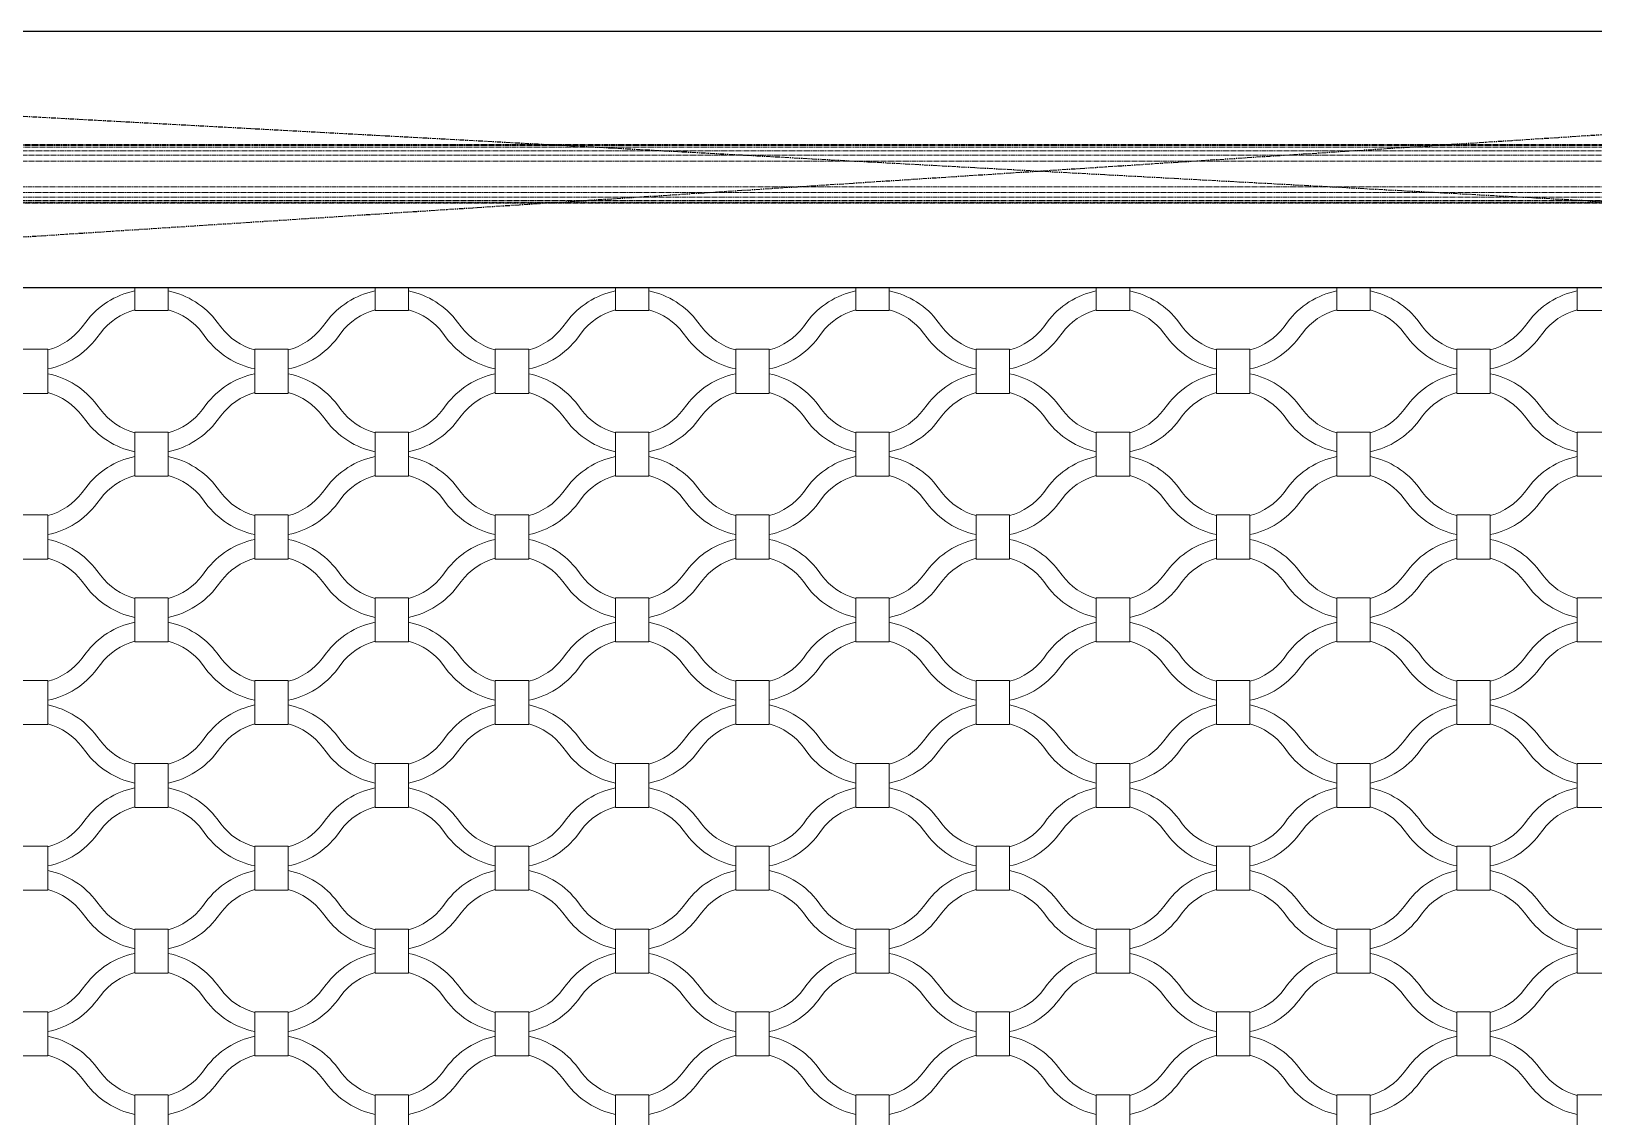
# Model space of a CAD drawing. Header units: millimetres. Extents: x -6941 to 136681, y 2065 to 58366.
# Drawn here: x 120667 to 124029, y 10785 to 13120 of the extents above; entities that cross this region are included whole.
import ezdxf

# ---------------------------------------------------------------- set-up
doc = ezdxf.new("R2010")
doc.units = ezdxf.units.MM
doc.header["$LTSCALE"] = 4
doc.header["$MEASUREMENT"] = 0
doc.linetypes.add('HIDDENX2', pattern=[0.75, 0.5, -0.25])
doc.linetypes.add('PHANTOM', pattern=[2.5, 1.25, -0.25, 0.25, -0.25, 0.25, -0.25])
doc.layers.add('DJ', color=7, linetype='CONTINUOUS', lineweight=5)
doc.layers.add('도면층1', color=4, linetype='CONTINUOUS')

msp = doc.modelspace()

# ---------------------------------------------------------------- linework, layer by layer
at = {"layer": 'DJ', "color": 2, "linetype": 'HIDDENX2'}
for p, q in [((127399.29, 12875.97), (119028.06, 12875.97)), ((127399.29, 12873.76), (119028.06, 12873.76)), ((127399.29, 12870.44), (119028.06, 12870.44)), ((127248.91, 12862.69), (119028.06, 12862.69)), ((127248.91, 12852.88), (119028.06, 12852.88)), ((127248.91, 12840.56), (119028.06, 12840.56)), ((127144.04, 12785.24), (119028.06, 12785.24)), ((127144.04, 12772.92), (119028.06, 12772.92)), ((127144.04, 12763.11), (119028.06, 12763.11)), ((127144.04, 12755.36), (119028.06, 12755.36)), ((127144.04, 12752.04), (119028.06, 12752.04)), ((127399.29, 12749.83), (119028.06, 12749.83))]:
    msp.add_line(p, q, dxfattribs=at)
at = {"layer": 'DJ', "color": 6}
for points in [[(120703.13, 12434.13, 0.167065), (120776.86, 12484.16), (120784.44, 12494.27, -0.1826455), (120889.89, 12561.26, -0.1826455)], [(121148.47, 12434.13, -0.167065), (121074.75, 12484.16), (121067.16, 12494.27, 0.1826455), (120961.72, 12561.26, 0.1826455)], [(121220.3, 12434.13, 0.167065), (121294.03, 12484.16), (121301.61, 12494.27, -0.1826455), (121407.06, 12561.26, -0.1826455)], [(121665.64, 12434.13, -0.167065), (121591.92, 12484.16), (121584.33, 12494.27, 0.1826455), (121478.89, 12561.26, 0.1826455)], [(121737.47, 12434.13, 0.167065), (121811.2, 12484.16), (121818.78, 12494.27, -0.1826455), (121924.23, 12561.26, -0.1826455)], [(122182.81, 12434.13, -0.167065), (122109.08, 12484.16), (122101.5, 12494.27, 0.1826455), (121996.05, 12561.26, 0.1826455)], [(122254.64, 12434.13, 0.167065), (122328.36, 12484.16), (122335.95, 12494.27, -0.1826455), (122441.39, 12561.26, -0.1826455)], [(122699.98, 12434.13, -0.167065), (122626.25, 12484.16), (122618.67, 12494.27, 0.1826455), (122513.22, 12561.26, 0.1826455)], [(122771.81, 12434.13, 0.167065), (122845.53, 12484.16), (122853.12, 12494.27, -0.1826455), (122958.56, 12561.26, -0.1826455)], [(123217.15, 12434.13, -0.167065), (123143.42, 12484.16), (123135.84, 12494.27, 0.1826455), (123030.39, 12561.26, 0.1826455)], [(123288.98, 12434.13, 0.167065), (123362.7, 12484.16), (123370.29, 12494.27, -0.1826455), (123475.73, 12561.26, -0.1826455)], [(123734.31, 12434.13, -0.167065), (123660.59, 12484.16), (123653, 12494.27, 0.1826455), (123547.56, 12561.26, 0.1826455)], [(123806.14, 12434.13, 0.167065), (123879.87, 12484.16), (123887.45, 12494.27, -0.1826455), (123992.9, 12561.26, -0.1826455)], [(120703.13, 12393.38, 0.1826455), (120808.58, 12460.37), (120816.16, 12470.48, -0.167065), (120889.89, 12520.51)], [(121148.47, 12393.38, -0.1826455), (121043.03, 12460.37), (121035.44, 12470.48, 0.167065), (120961.72, 12520.51)], [(121220.3, 12393.38, 0.1826455), (121325.75, 12460.37), (121333.33, 12470.48, -0.167065), (121407.06, 12520.51)], [(121665.64, 12393.38, -0.1826455), (121560.2, 12460.37), (121552.61, 12470.48, 0.167065), (121478.89, 12520.51)], [(121737.47, 12393.38, 0.1826455), (121842.92, 12460.37), (121850.5, 12470.48, -0.167065), (121924.23, 12520.51)], [(122182.81, 12393.38, -0.1826455), (122077.37, 12460.37), (122069.78, 12470.48, 0.167065), (121996.05, 12520.51)], [(122254.64, 12393.38, 0.1826455), (122360.08, 12460.37), (122367.67, 12470.48, -0.167065), (122441.39, 12520.51)], [(122699.98, 12393.38, -0.1826455), (122594.53, 12460.37), (122586.95, 12470.48, 0.167065), (122513.22, 12520.51)], [(122771.81, 12393.38, 0.1826455), (122877.25, 12460.37), (122884.84, 12470.48, -0.167065), (122958.56, 12520.51)], [(123217.15, 12393.38, -0.1826455), (123111.7, 12460.37), (123104.12, 12470.48, 0.167065), (123030.39, 12520.51)], [(123288.98, 12393.38, 0.1826455), (123394.42, 12460.37), (123402.01, 12470.48, -0.167065), (123475.73, 12520.51)], [(123734.31, 12393.38, -0.1826455), (123628.87, 12460.37), (123621.28, 12470.48, 0.167065), (123547.56, 12520.51)], [(123806.14, 12393.38, 0.1826455), (123911.59, 12460.37), (123919.17, 12470.48, -0.167065), (123992.9, 12520.51)], [(120703.13, 12383.13, -0.1826455), (120808.58, 12316.14), (120816.16, 12306.02, 0.167065), (120889.89, 12255.99)], [(121148.47, 12383.13, 0.1826455), (121043.03, 12316.14), (121035.44, 12306.02, -0.167065), (120961.72, 12255.99)], [(121220.3, 12383.13, -0.1826455), (121325.75, 12316.14), (121333.33, 12306.02, 0.167065), (121407.06, 12255.99)], [(121665.64, 12383.13, 0.1826455), (121560.2, 12316.14), (121552.61, 12306.02, -0.167065), (121478.89, 12255.99)], [(121737.47, 12383.13, -0.1826455), (121842.92, 12316.14), (121850.5, 12306.02, 0.167065), (121924.23, 12255.99)], [(122182.81, 12383.13, 0.1826455), (122077.37, 12316.14), (122069.78, 12306.02, -0.167065), (121996.05, 12255.99)], [(122254.64, 12383.13, -0.1826455), (122360.08, 12316.14), (122367.67, 12306.02, 0.167065), (122441.39, 12255.99)], [(122699.98, 12383.13, 0.1826455), (122594.53, 12316.14), (122586.95, 12306.02, -0.167065), (122513.22, 12255.99)], [(122771.81, 12383.13, -0.1826455), (122877.25, 12316.14), (122884.84, 12306.02, 0.167065), (122958.56, 12255.99)], [(123217.15, 12383.13, 0.1826455), (123111.7, 12316.14), (123104.12, 12306.02, -0.167065), (123030.39, 12255.99)], [(123288.98, 12383.13, -0.1826455), (123394.42, 12316.14), (123402.01, 12306.02, 0.167065), (123475.73, 12255.99)], [(123734.31, 12383.13, 0.1826455), (123628.87, 12316.14), (123621.28, 12306.02, -0.167065), (123547.56, 12255.99)], [(123806.14, 12383.13, -0.1826455), (123911.59, 12316.14), (123919.17, 12306.02, 0.167065), (123992.9, 12255.99)], [(120703.13, 12342.38, -0.167065), (120776.86, 12292.35), (120784.44, 12282.23, 0.1826455), (120889.89, 12215.24, 0.1826455)], [(121148.47, 12342.38, 0.167065), (121074.75, 12292.35), (121067.16, 12282.23, -0.1826455), (120961.72, 12215.24, -0.1826455)], [(121220.3, 12342.38, -0.167065), (121294.03, 12292.35), (121301.61, 12282.23, 0.1826455), (121407.06, 12215.24, 0.1826455)], [(121665.64, 12342.38, 0.167065), (121591.92, 12292.35), (121584.33, 12282.23, -0.1826455), (121478.89, 12215.24, -0.1826455)], [(121737.47, 12342.38, -0.167065), (121811.2, 12292.35), (121818.78, 12282.23, 0.1826455), (121924.23, 12215.24, 0.1826455)], [(122182.81, 12342.38, 0.167065), (122109.08, 12292.35), (122101.5, 12282.23, -0.1826455), (121996.05, 12215.24, -0.1826455)], [(122254.64, 12342.38, -0.167065), (122328.36, 12292.35), (122335.95, 12282.23, 0.1826455), (122441.39, 12215.24, 0.1826455)], [(122699.98, 12342.38, 0.167065), (122626.25, 12292.35), (122618.67, 12282.23, -0.1826455), (122513.22, 12215.24, -0.1826455)], [(122771.81, 12342.38, -0.167065), (122845.53, 12292.35), (122853.12, 12282.23, 0.1826455), (122958.56, 12215.24, 0.1826455)], [(123217.15, 12342.38, 0.167065), (123143.42, 12292.35), (123135.84, 12282.23, -0.1826455), (123030.39, 12215.24, -0.1826455)], [(123288.98, 12342.38, -0.167065), (123362.7, 12292.35), (123370.29, 12282.23, 0.1826455), (123475.73, 12215.24, 0.1826455)], [(123734.31, 12342.38, 0.167065), (123660.59, 12292.35), (123653, 12282.23, -0.1826455), (123547.56, 12215.24, -0.1826455)], [(123806.14, 12342.38, -0.167065), (123879.87, 12292.35), (123887.45, 12282.23, 0.1826455), (123992.9, 12215.24, 0.1826455)], [(120703.13, 12077.86, 0.167065), (120776.86, 12127.89), (120784.44, 12138, -0.1826455), (120889.89, 12204.99, -0.1826455)], [(121148.47, 12077.86, -0.167065), (121074.75, 12127.89), (121067.16, 12138, 0.1826455), (120961.72, 12204.99, 0.1826455)], [(121220.3, 12077.86, 0.167065), (121294.03, 12127.89), (121301.61, 12138, -0.1826455), (121407.06, 12204.99, -0.1826455)], [(121665.64, 12077.86, -0.167065), (121591.92, 12127.89), (121584.33, 12138, 0.1826455), (121478.89, 12204.99, 0.1826455)], [(121737.47, 12077.86, 0.167065), (121811.2, 12127.89), (121818.78, 12138, -0.1826455), (121924.23, 12204.99, -0.1826455)], [(122182.81, 12077.86, -0.167065), (122109.08, 12127.89), (122101.5, 12138, 0.1826455), (121996.05, 12204.99, 0.1826455)], [(122254.64, 12077.86, 0.167065), (122328.36, 12127.89), (122335.95, 12138, -0.1826455), (122441.39, 12204.99, -0.1826455)], [(122699.98, 12077.86, -0.167065), (122626.25, 12127.89), (122618.67, 12138, 0.1826455), (122513.22, 12204.99, 0.1826455)], [(122771.81, 12077.86, 0.167065), (122845.53, 12127.89), (122853.12, 12138, -0.1826455), (122958.56, 12204.99, -0.1826455)], [(123217.15, 12077.86, -0.167065), (123143.42, 12127.89), (123135.84, 12138, 0.1826455), (123030.39, 12204.99, 0.1826455)], [(123288.98, 12077.86, 0.167065), (123362.7, 12127.89), (123370.29, 12138, -0.1826455), (123475.73, 12204.99, -0.1826455)], [(123734.31, 12077.86, -0.167065), (123660.59, 12127.89), (123653, 12138, 0.1826455), (123547.56, 12204.99, 0.1826455)], [(123806.14, 12077.86, 0.167065), (123879.87, 12127.89), (123887.45, 12138, -0.1826455), (123992.9, 12204.99, -0.1826455)], [(120703.13, 12037.11, 0.1826455), (120808.58, 12104.1), (120816.16, 12114.21, -0.167065), (120889.89, 12164.24)], [(121148.47, 12037.11, -0.1826455), (121043.03, 12104.1), (121035.44, 12114.21, 0.167065), (120961.72, 12164.24)], [(121220.3, 12037.11, 0.1826455), (121325.75, 12104.1), (121333.33, 12114.21, -0.167065), (121407.06, 12164.24)], [(121665.64, 12037.11, -0.1826455), (121560.2, 12104.1), (121552.61, 12114.21, 0.167065), (121478.89, 12164.24)], [(121737.47, 12037.11, 0.1826455), (121842.92, 12104.1), (121850.5, 12114.21, -0.167065), (121924.23, 12164.24)], [(122182.81, 12037.11, -0.1826455), (122077.37, 12104.1), (122069.78, 12114.21, 0.167065), (121996.05, 12164.24)], [(122254.64, 12037.11, 0.1826455), (122360.08, 12104.1), (122367.67, 12114.21, -0.167065), (122441.39, 12164.24)], [(122699.98, 12037.11, -0.1826455), (122594.53, 12104.1), (122586.95, 12114.21, 0.167065), (122513.22, 12164.24)], [(122771.81, 12037.11, 0.1826455), (122877.25, 12104.1), (122884.84, 12114.21, -0.167065), (122958.56, 12164.24)], [(123217.15, 12037.11, -0.1826455), (123111.7, 12104.1), (123104.12, 12114.21, 0.167065), (123030.39, 12164.24)], [(123288.98, 12037.11, 0.1826455), (123394.42, 12104.1), (123402.01, 12114.21, -0.167065), (123475.73, 12164.24)], [(123734.31, 12037.11, -0.1826455), (123628.87, 12104.1), (123621.28, 12114.21, 0.167065), (123547.56, 12164.24)], [(123806.14, 12037.11, 0.1826455), (123911.59, 12104.1), (123919.17, 12114.21, -0.167065), (123992.9, 12164.24)], [(120703.13, 12026.86, -0.1826455), (120808.58, 11959.87), (120816.16, 11949.75, 0.167065), (120889.89, 11899.72)], [(121148.47, 12026.86, 0.1826455), (121043.03, 11959.87), (121035.44, 11949.75, -0.167065), (120961.72, 11899.72)], [(121220.3, 12026.86, -0.1826455), (121325.75, 11959.87), (121333.33, 11949.75, 0.167065), (121407.06, 11899.72)], [(121665.64, 12026.86, 0.1826455), (121560.2, 11959.87), (121552.61, 11949.75, -0.167065), (121478.89, 11899.72)], [(121737.47, 12026.86, -0.1826455), (121842.92, 11959.87), (121850.5, 11949.75, 0.167065), (121924.23, 11899.72)], [(122182.81, 12026.86, 0.1826455), (122077.37, 11959.87), (122069.78, 11949.75, -0.167065), (121996.05, 11899.72)], [(122254.64, 12026.86, -0.1826455), (122360.08, 11959.87), (122367.67, 11949.75, 0.167065), (122441.39, 11899.72)], [(122699.98, 12026.86, 0.1826455), (122594.53, 11959.87), (122586.95, 11949.75, -0.167065), (122513.22, 11899.72)], [(122771.81, 12026.86, -0.1826455), (122877.25, 11959.87), (122884.84, 11949.75, 0.167065), (122958.56, 11899.72)], [(123217.15, 12026.86, 0.1826455), (123111.7, 11959.87), (123104.12, 11949.75, -0.167065), (123030.39, 11899.72)], [(123288.98, 12026.86, -0.1826455), (123394.42, 11959.87), (123402.01, 11949.75, 0.167065), (123475.73, 11899.72)], [(123734.31, 12026.86, 0.1826455), (123628.87, 11959.87), (123621.28, 11949.75, -0.167065), (123547.56, 11899.72)], [(123806.14, 12026.86, -0.1826455), (123911.59, 11959.87), (123919.17, 11949.75, 0.167065), (123992.9, 11899.72)], [(120703.13, 11986.11, -0.167065), (120776.86, 11936.08), (120784.44, 11925.96, 0.1826455), (120889.89, 11858.97, 0.1826455)], [(121148.47, 11986.11, 0.167065), (121074.75, 11936.08), (121067.16, 11925.96, -0.1826455), (120961.72, 11858.97, -0.1826455)], [(121220.3, 11986.11, -0.167065), (121294.03, 11936.08), (121301.61, 11925.96, 0.1826455), (121407.06, 11858.97, 0.1826455)], [(121665.64, 11986.11, 0.167065), (121591.92, 11936.08), (121584.33, 11925.96, -0.1826455), (121478.89, 11858.97, -0.1826455)], [(121737.47, 11986.11, -0.167065), (121811.2, 11936.08), (121818.78, 11925.96, 0.1826455), (121924.23, 11858.97, 0.1826455)], [(122182.81, 11986.11, 0.167065), (122109.08, 11936.08), (122101.5, 11925.96, -0.1826455), (121996.05, 11858.97, -0.1826455)], [(122254.64, 11986.11, -0.167065), (122328.36, 11936.08), (122335.95, 11925.96, 0.1826455), (122441.39, 11858.97, 0.1826455)], [(122699.98, 11986.11, 0.167065), (122626.25, 11936.08), (122618.67, 11925.96, -0.1826455), (122513.22, 11858.97, -0.1826455)], [(122771.81, 11986.11, -0.167065), (122845.53, 11936.08), (122853.12, 11925.96, 0.1826455), (122958.56, 11858.97, 0.1826455)], [(123217.15, 11986.11, 0.167065), (123143.42, 11936.08), (123135.84, 11925.96, -0.1826455), (123030.39, 11858.97, -0.1826455)], [(123288.98, 11986.11, -0.167065), (123362.7, 11936.08), (123370.29, 11925.96, 0.1826455), (123475.73, 11858.97, 0.1826455)], [(123734.31, 11986.11, 0.167065), (123660.59, 11936.08), (123653, 11925.96, -0.1826455), (123547.56, 11858.97, -0.1826455)], [(123806.14, 11986.11, -0.167065), (123879.87, 11936.08), (123887.45, 11925.96, 0.1826455), (123992.9, 11858.97, 0.1826455)], [(120703.13, 11721.59, 0.167065), (120776.86, 11771.62), (120784.44, 11781.73, -0.1826455), (120889.89, 11848.72, -0.1826455)], [(121148.47, 11721.59, -0.167065), (121074.75, 11771.62), (121067.16, 11781.73, 0.1826455), (120961.72, 11848.72, 0.1826455)], [(121220.3, 11721.59, 0.167065), (121294.03, 11771.62), (121301.61, 11781.73, -0.1826455), (121407.06, 11848.72, -0.1826455)], [(121665.64, 11721.59, -0.167065), (121591.92, 11771.62), (121584.33, 11781.73, 0.1826455), (121478.89, 11848.72, 0.1826455)], [(121737.47, 11721.59, 0.167065), (121811.2, 11771.62), (121818.78, 11781.73, -0.1826455), (121924.23, 11848.72, -0.1826455)], [(122182.81, 11721.59, -0.167065), (122109.08, 11771.62), (122101.5, 11781.73, 0.1826455), (121996.05, 11848.72, 0.1826455)], [(122254.64, 11721.59, 0.167065), (122328.36, 11771.62), (122335.95, 11781.73, -0.1826455), (122441.39, 11848.72, -0.1826455)], [(122699.98, 11721.59, -0.167065), (122626.25, 11771.62), (122618.67, 11781.73, 0.1826455), (122513.22, 11848.72, 0.1826455)], [(122771.81, 11721.59, 0.167065), (122845.53, 11771.62), (122853.12, 11781.73, -0.1826455), (122958.56, 11848.72, -0.1826455)], [(123217.15, 11721.59, -0.167065), (123143.42, 11771.62), (123135.84, 11781.73, 0.1826455), (123030.39, 11848.72, 0.1826455)], [(123288.98, 11721.59, 0.167065), (123362.7, 11771.62), (123370.29, 11781.73, -0.1826455), (123475.73, 11848.72, -0.1826455)], [(123734.31, 11721.59, -0.167065), (123660.59, 11771.62), (123653, 11781.73, 0.1826455), (123547.56, 11848.72, 0.1826455)], [(123806.14, 11721.59, 0.167065), (123879.87, 11771.62), (123887.45, 11781.73, -0.1826455), (123992.9, 11848.72, -0.1826455)], [(120703.13, 11680.84, 0.1826455), (120808.58, 11747.83), (120816.16, 11757.94, -0.167065), (120889.89, 11807.97)], [(121148.47, 11680.84, -0.1826455), (121043.03, 11747.83), (121035.44, 11757.94, 0.167065), (120961.72, 11807.97)], [(121220.3, 11680.84, 0.1826455), (121325.75, 11747.83), (121333.33, 11757.94, -0.167065), (121407.06, 11807.97)], [(121665.64, 11680.84, -0.1826455), (121560.2, 11747.83), (121552.61, 11757.94, 0.167065), (121478.89, 11807.97)], [(121737.47, 11680.84, 0.1826455), (121842.92, 11747.83), (121850.5, 11757.94, -0.167065), (121924.23, 11807.97)], [(122182.81, 11680.84, -0.1826455), (122077.37, 11747.83), (122069.78, 11757.94, 0.167065), (121996.05, 11807.97)], [(122254.64, 11680.84, 0.1826455), (122360.08, 11747.83), (122367.67, 11757.94, -0.167065), (122441.39, 11807.97)], [(122699.98, 11680.84, -0.1826455), (122594.53, 11747.83), (122586.95, 11757.94, 0.167065), (122513.22, 11807.97)], [(122771.81, 11680.84, 0.1826455), (122877.25, 11747.83), (122884.84, 11757.94, -0.167065), (122958.56, 11807.97)], [(123217.15, 11680.84, -0.1826455), (123111.7, 11747.83), (123104.12, 11757.94, 0.167065), (123030.39, 11807.97)], [(123288.98, 11680.84, 0.1826455), (123394.42, 11747.83), (123402.01, 11757.94, -0.167065), (123475.73, 11807.97)], [(123734.31, 11680.84, -0.1826455), (123628.87, 11747.83), (123621.28, 11757.94, 0.167065), (123547.56, 11807.97)], [(123806.14, 11680.84, 0.1826455), (123911.59, 11747.83), (123919.17, 11757.94, -0.167065), (123992.9, 11807.97)], [(120703.13, 11670.59, -0.1826455), (120808.58, 11603.59), (120816.16, 11593.48, 0.167065), (120889.89, 11543.45)], [(121148.47, 11670.59, 0.1826455), (121043.03, 11603.59), (121035.44, 11593.48, -0.167065), (120961.72, 11543.45)], [(121220.3, 11670.59, -0.1826455), (121325.75, 11603.59), (121333.33, 11593.48, 0.167065), (121407.06, 11543.45)], [(121665.64, 11670.59, 0.1826455), (121560.2, 11603.59), (121552.61, 11593.48, -0.167065), (121478.89, 11543.45)], [(121737.47, 11670.59, -0.1826455), (121842.92, 11603.59), (121850.5, 11593.48, 0.167065), (121924.23, 11543.45)], [(122182.81, 11670.59, 0.1826455), (122077.37, 11603.59), (122069.78, 11593.48, -0.167065), (121996.05, 11543.45)], [(122254.64, 11670.59, -0.1826455), (122360.08, 11603.59), (122367.67, 11593.48, 0.167065), (122441.39, 11543.45)], [(122699.98, 11670.59, 0.1826455), (122594.53, 11603.59), (122586.95, 11593.48, -0.167065), (122513.22, 11543.45)], [(122771.81, 11670.59, -0.1826455), (122877.25, 11603.59), (122884.84, 11593.48, 0.167065), (122958.56, 11543.45)], [(123217.15, 11670.59, 0.1826455), (123111.7, 11603.59), (123104.12, 11593.48, -0.167065), (123030.39, 11543.45)], [(123288.98, 11670.59, -0.1826455), (123394.42, 11603.59), (123402.01, 11593.48, 0.167065), (123475.73, 11543.45)], [(123734.31, 11670.59, 0.1826455), (123628.87, 11603.59), (123621.28, 11593.48, -0.167065), (123547.56, 11543.45)], [(123806.14, 11670.59, -0.1826455), (123911.59, 11603.59), (123919.17, 11593.48, 0.167065), (123992.9, 11543.45)], [(120703.13, 11629.84, -0.167065), (120776.86, 11579.81), (120784.44, 11569.69, 0.1826455), (120889.89, 11502.7, 0.1826455)], [(121148.47, 11629.84, 0.167065), (121074.75, 11579.81), (121067.16, 11569.69, -0.1826455), (120961.72, 11502.7, -0.1826455)], [(121220.3, 11629.84, -0.167065), (121294.03, 11579.81), (121301.61, 11569.69, 0.1826455), (121407.06, 11502.7, 0.1826455)], [(121665.64, 11629.84, 0.167065), (121591.92, 11579.81), (121584.33, 11569.69, -0.1826455), (121478.89, 11502.7, -0.1826455)], [(121737.47, 11629.84, -0.167065), (121811.2, 11579.81), (121818.78, 11569.69, 0.1826455), (121924.23, 11502.7, 0.1826455)], [(122182.81, 11629.84, 0.167065), (122109.08, 11579.81), (122101.5, 11569.69, -0.1826455), (121996.05, 11502.7, -0.1826455)], [(122254.64, 11629.84, -0.167065), (122328.36, 11579.81), (122335.95, 11569.69, 0.1826455), (122441.39, 11502.7, 0.1826455)], [(122699.98, 11629.84, 0.167065), (122626.25, 11579.81), (122618.67, 11569.69, -0.1826455), (122513.22, 11502.7, -0.1826455)], [(122771.81, 11629.84, -0.167065), (122845.53, 11579.81), (122853.12, 11569.69, 0.1826455), (122958.56, 11502.7, 0.1826455)], [(123217.15, 11629.84, 0.167065), (123143.42, 11579.81), (123135.84, 11569.69, -0.1826455), (123030.39, 11502.7, -0.1826455)], [(123288.98, 11629.84, -0.167065), (123362.7, 11579.81), (123370.29, 11569.69, 0.1826455), (123475.73, 11502.7, 0.1826455)], [(123734.31, 11629.84, 0.167065), (123660.59, 11579.81), (123653, 11569.69, -0.1826455), (123547.56, 11502.7, -0.1826455)], [(123806.14, 11629.84, -0.167065), (123879.87, 11579.81), (123887.45, 11569.69, 0.1826455), (123992.9, 11502.7, 0.1826455)], [(120703.13, 11365.32, 0.167065), (120776.86, 11415.35), (120784.44, 11425.46, -0.1826455), (120889.89, 11492.45, -0.1826455)], [(121148.47, 11365.32, -0.167065), (121074.75, 11415.35), (121067.16, 11425.46, 0.1826455), (120961.72, 11492.45, 0.1826455)], [(121220.3, 11365.32, 0.167065), (121294.03, 11415.35), (121301.61, 11425.46, -0.1826455), (121407.06, 11492.45, -0.1826455)], [(121665.64, 11365.32, -0.167065), (121591.92, 11415.35), (121584.33, 11425.46, 0.1826455), (121478.89, 11492.45, 0.1826455)], [(121737.47, 11365.32, 0.167065), (121811.2, 11415.35), (121818.78, 11425.46, -0.1826455), (121924.23, 11492.45, -0.1826455)], [(122182.81, 11365.32, -0.167065), (122109.08, 11415.35), (122101.5, 11425.46, 0.1826455), (121996.05, 11492.45, 0.1826455)], [(122254.64, 11365.32, 0.167065), (122328.36, 11415.35), (122335.95, 11425.46, -0.1826455), (122441.39, 11492.45, -0.1826455)], [(122699.98, 11365.32, -0.167065), (122626.25, 11415.35), (122618.67, 11425.46, 0.1826455), (122513.22, 11492.45, 0.1826455)], [(122771.81, 11365.32, 0.167065), (122845.53, 11415.35), (122853.12, 11425.46, -0.1826455), (122958.56, 11492.45, -0.1826455)], [(123217.15, 11365.32, -0.167065), (123143.42, 11415.35), (123135.84, 11425.46, 0.1826455), (123030.39, 11492.45, 0.1826455)], [(123288.98, 11365.32, 0.167065), (123362.7, 11415.35), (123370.29, 11425.46, -0.1826455), (123475.73, 11492.45, -0.1826455)], [(123734.31, 11365.32, -0.167065), (123660.59, 11415.35), (123653, 11425.46, 0.1826455), (123547.56, 11492.45, 0.1826455)], [(123806.14, 11365.32, 0.167065), (123879.87, 11415.35), (123887.45, 11425.46, -0.1826455), (123992.9, 11492.45, -0.1826455)], [(120703.13, 11324.56, 0.1826455), (120808.58, 11391.56), (120816.16, 11401.67, -0.167065), (120889.89, 11451.7)], [(121148.47, 11324.56, -0.1826455), (121043.03, 11391.56), (121035.44, 11401.67, 0.167065), (120961.72, 11451.7)], [(121220.3, 11324.56, 0.1826455), (121325.75, 11391.56), (121333.33, 11401.67, -0.167065), (121407.06, 11451.7)], [(121665.64, 11324.56, -0.1826455), (121560.2, 11391.56), (121552.61, 11401.67, 0.167065), (121478.89, 11451.7)], [(121737.47, 11324.56, 0.1826455), (121842.92, 11391.56), (121850.5, 11401.67, -0.167065), (121924.23, 11451.7)], [(122182.81, 11324.56, -0.1826455), (122077.37, 11391.56), (122069.78, 11401.67, 0.167065), (121996.05, 11451.7)], [(122254.64, 11324.56, 0.1826455), (122360.08, 11391.56), (122367.67, 11401.67, -0.167065), (122441.39, 11451.7)], [(122699.98, 11324.56, -0.1826455), (122594.53, 11391.56), (122586.95, 11401.67, 0.167065), (122513.22, 11451.7)], [(122771.81, 11324.56, 0.1826455), (122877.25, 11391.56), (122884.84, 11401.67, -0.167065), (122958.56, 11451.7)], [(123217.15, 11324.56, -0.1826455), (123111.7, 11391.56), (123104.12, 11401.67, 0.167065), (123030.39, 11451.7)], [(123288.98, 11324.56, 0.1826455), (123394.42, 11391.56), (123402.01, 11401.67, -0.167065), (123475.73, 11451.7)], [(123734.31, 11324.56, -0.1826455), (123628.87, 11391.56), (123621.28, 11401.67, 0.167065), (123547.56, 11451.7)], [(123806.14, 11324.56, 0.1826455), (123911.59, 11391.56), (123919.17, 11401.67, -0.167065), (123992.9, 11451.7)], [(120703.13, 11314.31, -0.1826455), (120808.58, 11247.32), (120816.16, 11237.21, 0.167065), (120889.89, 11187.18)], [(121148.47, 11314.31, 0.1826455), (121043.03, 11247.32), (121035.44, 11237.21, -0.167065), (120961.72, 11187.18)], [(121220.3, 11314.31, -0.1826455), (121325.75, 11247.32), (121333.33, 11237.21, 0.167065), (121407.06, 11187.18)], [(121665.64, 11314.31, 0.1826455), (121560.2, 11247.32), (121552.61, 11237.21, -0.167065), (121478.89, 11187.18)], [(121737.47, 11314.31, -0.1826455), (121842.92, 11247.32), (121850.5, 11237.21, 0.167065), (121924.23, 11187.18)], [(122182.81, 11314.31, 0.1826455), (122077.37, 11247.32), (122069.78, 11237.21, -0.167065), (121996.05, 11187.18)], [(122254.64, 11314.31, -0.1826455), (122360.08, 11247.32), (122367.67, 11237.21, 0.167065), (122441.39, 11187.18)], [(122699.98, 11314.31, 0.1826455), (122594.53, 11247.32), (122586.95, 11237.21, -0.167065), (122513.22, 11187.18)], [(122771.81, 11314.31, -0.1826455), (122877.25, 11247.32), (122884.84, 11237.21, 0.167065), (122958.56, 11187.18)], [(123217.15, 11314.31, 0.1826455), (123111.7, 11247.32), (123104.12, 11237.21, -0.167065), (123030.39, 11187.18)], [(123288.98, 11314.31, -0.1826455), (123394.42, 11247.32), (123402.01, 11237.21, 0.167065), (123475.73, 11187.18)], [(123734.31, 11314.31, 0.1826455), (123628.87, 11247.32), (123621.28, 11237.21, -0.167065), (123547.56, 11187.18)], [(123806.14, 11314.31, -0.1826455), (123911.59, 11247.32), (123919.17, 11237.21, 0.167065), (123992.9, 11187.18)], [(120703.13, 11273.56, -0.167065), (120776.86, 11223.53), (120784.44, 11213.42, 0.1826455), (120889.89, 11146.43, 0.1826455)], [(121148.47, 11273.56, 0.167065), (121074.75, 11223.53), (121067.16, 11213.42, -0.1826455), (120961.72, 11146.43, -0.1826455)], [(121220.3, 11273.56, -0.167065), (121294.03, 11223.53), (121301.61, 11213.42, 0.1826455), (121407.06, 11146.43, 0.1826455)], [(121665.64, 11273.56, 0.167065), (121591.92, 11223.53), (121584.33, 11213.42, -0.1826455), (121478.89, 11146.43, -0.1826455)], [(121737.47, 11273.56, -0.167065), (121811.2, 11223.53), (121818.78, 11213.42, 0.1826455), (121924.23, 11146.43, 0.1826455)], [(122182.81, 11273.56, 0.167065), (122109.08, 11223.53), (122101.5, 11213.42, -0.1826455), (121996.05, 11146.43, -0.1826455)], [(122254.64, 11273.56, -0.167065), (122328.36, 11223.53), (122335.95, 11213.42, 0.1826455), (122441.39, 11146.43, 0.1826455)], [(122699.98, 11273.56, 0.167065), (122626.25, 11223.53), (122618.67, 11213.42, -0.1826455), (122513.22, 11146.43, -0.1826455)], [(122771.81, 11273.56, -0.167065), (122845.53, 11223.53), (122853.12, 11213.42, 0.1826455), (122958.56, 11146.43, 0.1826455)], [(123217.15, 11273.56, 0.167065), (123143.42, 11223.53), (123135.84, 11213.42, -0.1826455), (123030.39, 11146.43, -0.1826455)], [(123288.98, 11273.56, -0.167065), (123362.7, 11223.53), (123370.29, 11213.42, 0.1826455), (123475.73, 11146.43, 0.1826455)], [(123734.31, 11273.56, 0.167065), (123660.59, 11223.53), (123653, 11213.42, -0.1826455), (123547.56, 11146.43, -0.1826455)], [(123806.14, 11273.56, -0.167065), (123879.87, 11223.53), (123887.45, 11213.42, 0.1826455), (123992.9, 11146.43, 0.1826455)], [(120703.13, 11009.04, 0.167065), (120776.86, 11059.07), (120784.44, 11069.19, -0.1826455), (120889.89, 11136.18, -0.1826455)], [(121148.47, 11009.04, -0.167065), (121074.75, 11059.07), (121067.16, 11069.19, 0.1826455), (120961.72, 11136.18, 0.1826455)], [(121220.3, 11009.04, 0.167065), (121294.03, 11059.07), (121301.61, 11069.19, -0.1826455), (121407.06, 11136.18, -0.1826455)], [(121665.64, 11009.04, -0.167065), (121591.92, 11059.07), (121584.33, 11069.19, 0.1826455), (121478.89, 11136.18, 0.1826455)], [(121737.47, 11009.04, 0.167065), (121811.2, 11059.07), (121818.78, 11069.19, -0.1826455), (121924.23, 11136.18, -0.1826455)], [(122182.81, 11009.04, -0.167065), (122109.08, 11059.07), (122101.5, 11069.19, 0.1826455), (121996.05, 11136.18, 0.1826455)], [(122254.64, 11009.04, 0.167065), (122328.36, 11059.07), (122335.95, 11069.19, -0.1826455), (122441.39, 11136.18, -0.1826455)], [(122699.98, 11009.04, -0.167065), (122626.25, 11059.07), (122618.67, 11069.19, 0.1826455), (122513.22, 11136.18, 0.1826455)], [(122771.81, 11009.04, 0.167065), (122845.53, 11059.07), (122853.12, 11069.19, -0.1826455), (122958.56, 11136.18, -0.1826455)], [(123217.15, 11009.04, -0.167065), (123143.42, 11059.07), (123135.84, 11069.19, 0.1826455), (123030.39, 11136.18, 0.1826455)], [(123288.98, 11009.04, 0.167065), (123362.7, 11059.07), (123370.29, 11069.19, -0.1826455), (123475.73, 11136.18, -0.1826455)], [(123734.31, 11009.04, -0.167065), (123660.59, 11059.07), (123653, 11069.19, 0.1826455), (123547.56, 11136.18, 0.1826455)], [(123806.14, 11009.04, 0.167065), (123879.87, 11059.07), (123887.45, 11069.19, -0.1826455), (123992.9, 11136.18, -0.1826455)], [(120703.13, 10968.29, 0.1826455), (120808.58, 11035.28), (120816.16, 11045.4, -0.167065), (120889.89, 11095.43)], [(121148.47, 10968.29, -0.1826455), (121043.03, 11035.28), (121035.44, 11045.4, 0.167065), (120961.72, 11095.43)], [(121220.3, 10968.29, 0.1826455), (121325.75, 11035.28), (121333.33, 11045.4, -0.167065), (121407.06, 11095.43)], [(121665.64, 10968.29, -0.1826455), (121560.2, 11035.28), (121552.61, 11045.4, 0.167065), (121478.89, 11095.43)], [(121737.47, 10968.29, 0.1826455), (121842.92, 11035.28), (121850.5, 11045.4, -0.167065), (121924.23, 11095.43)], [(122182.81, 10968.29, -0.1826455), (122077.37, 11035.28), (122069.78, 11045.4, 0.167065), (121996.05, 11095.43)], [(122254.64, 10968.29, 0.1826455), (122360.08, 11035.28), (122367.67, 11045.4, -0.167065), (122441.39, 11095.43)], [(122699.98, 10968.29, -0.1826455), (122594.53, 11035.28), (122586.95, 11045.4, 0.167065), (122513.22, 11095.43)], [(122771.81, 10968.29, 0.1826455), (122877.25, 11035.28), (122884.84, 11045.4, -0.167065), (122958.56, 11095.43)], [(123217.15, 10968.29, -0.1826455), (123111.7, 11035.28), (123104.12, 11045.4, 0.167065), (123030.39, 11095.43)], [(123288.98, 10968.29, 0.1826455), (123394.42, 11035.28), (123402.01, 11045.4, -0.167065), (123475.73, 11095.43)], [(123734.31, 10968.29, -0.1826455), (123628.87, 11035.28), (123621.28, 11045.4, 0.167065), (123547.56, 11095.43)], [(123806.14, 10968.29, 0.1826455), (123911.59, 11035.28), (123919.17, 11045.4, -0.167065), (123992.9, 11095.43)], [(120703.13, 10958.04, -0.1826455), (120808.58, 10891.05), (120816.16, 10880.94, 0.167065), (120889.89, 10830.91)], [(121148.47, 10958.04, 0.1826455), (121043.03, 10891.05), (121035.44, 10880.94, -0.167065), (120961.72, 10830.91)], [(121220.3, 10958.04, -0.1826455), (121325.75, 10891.05), (121333.33, 10880.94, 0.167065), (121407.06, 10830.91)], [(121665.64, 10958.04, 0.1826455), (121560.2, 10891.05), (121552.61, 10880.94, -0.167065), (121478.89, 10830.91)], [(121737.47, 10958.04, -0.1826455), (121842.92, 10891.05), (121850.5, 10880.94, 0.167065), (121924.23, 10830.91)], [(122182.81, 10958.04, 0.1826455), (122077.37, 10891.05), (122069.78, 10880.94, -0.167065), (121996.05, 10830.91)], [(122254.64, 10958.04, -0.1826455), (122360.08, 10891.05), (122367.67, 10880.94, 0.167065), (122441.39, 10830.91)], [(122699.98, 10958.04, 0.1826455), (122594.53, 10891.05), (122586.95, 10880.94, -0.167065), (122513.22, 10830.91)], [(122771.81, 10958.04, -0.1826455), (122877.25, 10891.05), (122884.84, 10880.94, 0.167065), (122958.56, 10830.91)], [(123217.15, 10958.04, 0.1826455), (123111.7, 10891.05), (123104.12, 10880.94, -0.167065), (123030.39, 10830.91)], [(123288.98, 10958.04, -0.1826455), (123394.42, 10891.05), (123402.01, 10880.94, 0.167065), (123475.73, 10830.91)], [(123734.31, 10958.04, 0.1826455), (123628.87, 10891.05), (123621.28, 10880.94, -0.167065), (123547.56, 10830.91)], [(123806.14, 10958.04, -0.1826455), (123911.59, 10891.05), (123919.17, 10880.94, 0.167065), (123992.9, 10830.91)], [(120703.13, 10917.29, -0.167065), (120776.86, 10867.26), (120784.44, 10857.15, 0.1826455), (120889.89, 10790.16, 0.1826455)], [(121148.47, 10917.29, 0.167065), (121074.75, 10867.26), (121067.16, 10857.15, -0.1826455), (120961.72, 10790.16, -0.1826455)], [(121220.3, 10917.29, -0.167065), (121294.03, 10867.26), (121301.61, 10857.15, 0.1826455), (121407.06, 10790.16, 0.1826455)], [(121665.64, 10917.29, 0.167065), (121591.92, 10867.26), (121584.33, 10857.15, -0.1826455), (121478.89, 10790.16, -0.1826455)], [(121737.47, 10917.29, -0.167065), (121811.2, 10867.26), (121818.78, 10857.15, 0.1826455), (121924.23, 10790.16, 0.1826455)], [(122182.81, 10917.29, 0.167065), (122109.08, 10867.26), (122101.5, 10857.15, -0.1826455), (121996.05, 10790.16, -0.1826455)], [(122254.64, 10917.29, -0.167065), (122328.36, 10867.26), (122335.95, 10857.15, 0.1826455), (122441.39, 10790.16, 0.1826455)], [(122699.98, 10917.29, 0.167065), (122626.25, 10867.26), (122618.67, 10857.15, -0.1826455), (122513.22, 10790.16, -0.1826455)], [(122771.81, 10917.29, -0.167065), (122845.53, 10867.26), (122853.12, 10857.15, 0.1826455), (122958.56, 10790.16, 0.1826455)], [(123217.15, 10917.29, 0.167065), (123143.42, 10867.26), (123135.84, 10857.15, -0.1826455), (123030.39, 10790.16, -0.1826455)], [(123288.98, 10917.29, -0.167065), (123362.7, 10867.26), (123370.29, 10857.15, 0.1826455), (123475.73, 10790.16, 0.1826455)], [(123734.31, 10917.29, 0.167065), (123660.59, 10867.26), (123653, 10857.15, -0.1826455), (123547.56, 10790.16, -0.1826455)], [(123806.14, 10917.29, -0.167065), (123879.87, 10867.26), (123887.45, 10857.15, 0.1826455), (123992.9, 10790.16, 0.1826455)]]:
    msp.add_lwpolyline(points, format="xyb", dxfattribs=at)
for points in [[(120961.72, 12568.73), (120961.72, 12566.39), (120961.72, 12518.98), (120889.89, 12518.98), (120889.89, 12566.39), (120889.89, 12568.73)], [(121478.89, 12568.73), (121478.89, 12566.39), (121478.89, 12518.98), (121407.06, 12518.98), (121407.06, 12566.39), (121407.06, 12568.73)], [(121996.05, 12568.73), (121996.05, 12566.39), (121996.05, 12518.98), (121924.23, 12518.98), (121924.23, 12566.39), (121924.23, 12568.73)], [(122513.22, 12568.73), (122513.22, 12566.39), (122513.22, 12518.98), (122441.39, 12518.98), (122441.39, 12566.39), (122441.39, 12568.73)], [(123030.39, 12568.73), (123030.39, 12566.39), (123030.39, 12518.98), (122958.56, 12518.98), (122958.56, 12566.39), (122958.56, 12568.73)], [(123547.56, 12568.73), (123547.56, 12566.39), (123547.56, 12518.98), (123475.73, 12518.98), (123475.73, 12566.39), (123475.73, 12568.73)], [(124064.73, 12568.73), (124064.73, 12566.39), (124064.73, 12518.98), (123992.9, 12518.98), (123992.9, 12566.39), (123992.9, 12568.73)]]:
    msp.add_lwpolyline(points, dxfattribs=at)
for points in [[(120631.31, 12435.66), (120631.31, 12340.85), (120667.22, 12340.85), (120703.13, 12340.85), (120703.13, 12435.66), (120667.22, 12435.66)], [(121148.47, 12435.66), (121148.47, 12340.85), (121184.39, 12340.85), (121220.3, 12340.85), (121220.3, 12435.66), (121184.39, 12435.66)], [(121665.64, 12435.66), (121665.64, 12340.85), (121701.56, 12340.85), (121737.47, 12340.85), (121737.47, 12435.66), (121701.56, 12435.66)], [(122182.81, 12435.66), (122182.81, 12340.85), (122218.72, 12340.85), (122254.64, 12340.85), (122254.64, 12435.66), (122218.72, 12435.66)], [(122699.98, 12435.66), (122699.98, 12340.85), (122735.89, 12340.85), (122771.81, 12340.85), (122771.81, 12435.66), (122735.89, 12435.66)], [(123217.15, 12435.66), (123217.15, 12340.85), (123253.06, 12340.85), (123288.98, 12340.85), (123288.98, 12435.66), (123253.06, 12435.66)], [(123734.31, 12435.66), (123734.31, 12340.85), (123770.23, 12340.85), (123806.14, 12340.85), (123806.14, 12435.66), (123770.23, 12435.66)], [(120961.72, 12257.53), (120961.72, 12210.12), (120961.72, 12162.71), (120889.89, 12162.71), (120889.89, 12210.12), (120889.89, 12257.53)], [(121478.89, 12257.53), (121478.89, 12210.12), (121478.89, 12162.71), (121407.06, 12162.71), (121407.06, 12210.12), (121407.06, 12257.53)], [(121996.05, 12257.53), (121996.05, 12210.12), (121996.05, 12162.71), (121924.23, 12162.71), (121924.23, 12210.12), (121924.23, 12257.53)], [(122513.22, 12257.53), (122513.22, 12210.12), (122513.22, 12162.71), (122441.39, 12162.71), (122441.39, 12210.12), (122441.39, 12257.53)], [(123030.39, 12257.53), (123030.39, 12210.12), (123030.39, 12162.71), (122958.56, 12162.71), (122958.56, 12210.12), (122958.56, 12257.53)], [(123547.56, 12257.53), (123547.56, 12210.12), (123547.56, 12162.71), (123475.73, 12162.71), (123475.73, 12210.12), (123475.73, 12257.53)], [(124064.73, 12257.53), (124064.73, 12210.12), (124064.73, 12162.71), (123992.9, 12162.71), (123992.9, 12210.12), (123992.9, 12257.53)], [(120631.31, 12079.39), (120631.31, 11984.58), (120667.22, 11984.58), (120703.13, 11984.58), (120703.13, 12079.39), (120667.22, 12079.39)], [(121148.47, 12079.39), (121148.47, 11984.58), (121184.39, 11984.58), (121220.3, 11984.58), (121220.3, 12079.39), (121184.39, 12079.39)], [(121665.64, 12079.39), (121665.64, 11984.58), (121701.56, 11984.58), (121737.47, 11984.58), (121737.47, 12079.39), (121701.56, 12079.39)], [(122182.81, 12079.39), (122182.81, 11984.58), (122218.72, 11984.58), (122254.64, 11984.58), (122254.64, 12079.39), (122218.72, 12079.39)], [(122699.98, 12079.39), (122699.98, 11984.58), (122735.89, 11984.58), (122771.81, 11984.58), (122771.81, 12079.39), (122735.89, 12079.39)], [(123217.15, 12079.39), (123217.15, 11984.58), (123253.06, 11984.58), (123288.98, 11984.58), (123288.98, 12079.39), (123253.06, 12079.39)], [(123734.31, 12079.39), (123734.31, 11984.58), (123770.23, 11984.58), (123806.14, 11984.58), (123806.14, 12079.39), (123770.23, 12079.39)], [(120961.72, 11901.25), (120961.72, 11853.85), (120961.72, 11806.44), (120889.89, 11806.44), (120889.89, 11853.85), (120889.89, 11901.25)], [(121478.89, 11901.25), (121478.89, 11853.85), (121478.89, 11806.44), (121407.06, 11806.44), (121407.06, 11853.85), (121407.06, 11901.25)], [(121996.05, 11901.25), (121996.05, 11853.85), (121996.05, 11806.44), (121924.23, 11806.44), (121924.23, 11853.85), (121924.23, 11901.25)], [(122513.22, 11901.25), (122513.22, 11853.85), (122513.22, 11806.44), (122441.39, 11806.44), (122441.39, 11853.85), (122441.39, 11901.25)], [(123030.39, 11901.25), (123030.39, 11853.85), (123030.39, 11806.44), (122958.56, 11806.44), (122958.56, 11853.85), (122958.56, 11901.25)], [(123547.56, 11901.25), (123547.56, 11853.85), (123547.56, 11806.44), (123475.73, 11806.44), (123475.73, 11853.85), (123475.73, 11901.25)], [(124064.73, 11901.25), (124064.73, 11853.85), (124064.73, 11806.44), (123992.9, 11806.44), (123992.9, 11853.85), (123992.9, 11901.25)], [(120631.31, 11723.12), (120631.31, 11628.3), (120667.22, 11628.3), (120703.13, 11628.3), (120703.13, 11723.12), (120667.22, 11723.12)], [(121148.47, 11723.12), (121148.47, 11628.3), (121184.39, 11628.3), (121220.3, 11628.3), (121220.3, 11723.12), (121184.39, 11723.12)], [(121665.64, 11723.12), (121665.64, 11628.3), (121701.56, 11628.3), (121737.47, 11628.3), (121737.47, 11723.12), (121701.56, 11723.12)], [(122182.81, 11723.12), (122182.81, 11628.3), (122218.72, 11628.3), (122254.64, 11628.3), (122254.64, 11723.12), (122218.72, 11723.12)], [(122699.98, 11723.12), (122699.98, 11628.3), (122735.89, 11628.3), (122771.81, 11628.3), (122771.81, 11723.12), (122735.89, 11723.12)], [(123217.15, 11723.12), (123217.15, 11628.3), (123253.06, 11628.3), (123288.98, 11628.3), (123288.98, 11723.12), (123253.06, 11723.12)], [(123734.31, 11723.12), (123734.31, 11628.3), (123770.23, 11628.3), (123806.14, 11628.3), (123806.14, 11723.12), (123770.23, 11723.12)], [(120961.72, 11544.98), (120961.72, 11497.58), (120961.72, 11450.17), (120889.89, 11450.17), (120889.89, 11497.58), (120889.89, 11544.98)], [(121478.89, 11544.98), (121478.89, 11497.58), (121478.89, 11450.17), (121407.06, 11450.17), (121407.06, 11497.58), (121407.06, 11544.98)], [(121996.05, 11544.98), (121996.05, 11497.58), (121996.05, 11450.17), (121924.23, 11450.17), (121924.23, 11497.58), (121924.23, 11544.98)], [(122513.22, 11544.98), (122513.22, 11497.58), (122513.22, 11450.17), (122441.39, 11450.17), (122441.39, 11497.58), (122441.39, 11544.98)], [(123030.39, 11544.98), (123030.39, 11497.58), (123030.39, 11450.17), (122958.56, 11450.17), (122958.56, 11497.58), (122958.56, 11544.98)], [(123547.56, 11544.98), (123547.56, 11497.58), (123547.56, 11450.17), (123475.73, 11450.17), (123475.73, 11497.58), (123475.73, 11544.98)], [(124064.73, 11544.98), (124064.73, 11497.58), (124064.73, 11450.17), (123992.9, 11450.17), (123992.9, 11497.58), (123992.9, 11544.98)], [(120631.31, 11366.85), (120631.31, 11272.03), (120667.22, 11272.03), (120703.13, 11272.03), (120703.13, 11366.85), (120667.22, 11366.85)], [(121148.47, 11366.85), (121148.47, 11272.03), (121184.39, 11272.03), (121220.3, 11272.03), (121220.3, 11366.85), (121184.39, 11366.85)], [(121665.64, 11366.85), (121665.64, 11272.03), (121701.56, 11272.03), (121737.47, 11272.03), (121737.47, 11366.85), (121701.56, 11366.85)], [(122182.81, 11366.85), (122182.81, 11272.03), (122218.72, 11272.03), (122254.64, 11272.03), (122254.64, 11366.85), (122218.72, 11366.85)], [(122699.98, 11366.85), (122699.98, 11272.03), (122735.89, 11272.03), (122771.81, 11272.03), (122771.81, 11366.85), (122735.89, 11366.85)], [(123217.15, 11366.85), (123217.15, 11272.03), (123253.06, 11272.03), (123288.98, 11272.03), (123288.98, 11366.85), (123253.06, 11366.85)], [(123734.31, 11366.85), (123734.31, 11272.03), (123770.23, 11272.03), (123806.14, 11272.03), (123806.14, 11366.85), (123770.23, 11366.85)], [(120961.72, 11188.71), (120961.72, 11141.3), (120961.72, 11093.9), (120889.89, 11093.9), (120889.89, 11141.3), (120889.89, 11188.71)], [(121478.89, 11188.71), (121478.89, 11141.3), (121478.89, 11093.9), (121407.06, 11093.9), (121407.06, 11141.3), (121407.06, 11188.71)], [(121996.05, 11188.71), (121996.05, 11141.3), (121996.05, 11093.9), (121924.23, 11093.9), (121924.23, 11141.3), (121924.23, 11188.71)], [(122513.22, 11188.71), (122513.22, 11141.3), (122513.22, 11093.9), (122441.39, 11093.9), (122441.39, 11141.3), (122441.39, 11188.71)], [(123030.39, 11188.71), (123030.39, 11141.3), (123030.39, 11093.9), (122958.56, 11093.9), (122958.56, 11141.3), (122958.56, 11188.71)], [(123547.56, 11188.71), (123547.56, 11141.3), (123547.56, 11093.9), (123475.73, 11093.9), (123475.73, 11141.3), (123475.73, 11188.71)], [(124064.73, 11188.71), (124064.73, 11141.3), (124064.73, 11093.9), (123992.9, 11093.9), (123992.9, 11141.3), (123992.9, 11188.71)], [(120631.31, 11010.58), (120631.31, 10915.76), (120667.22, 10915.76), (120703.13, 10915.76), (120703.13, 11010.58), (120667.22, 11010.58)], [(121148.47, 11010.58), (121148.47, 10915.76), (121184.39, 10915.76), (121220.3, 10915.76), (121220.3, 11010.58), (121184.39, 11010.58)], [(121665.64, 11010.58), (121665.64, 10915.76), (121701.56, 10915.76), (121737.47, 10915.76), (121737.47, 11010.58), (121701.56, 11010.58)], [(122182.81, 11010.58), (122182.81, 10915.76), (122218.72, 10915.76), (122254.64, 10915.76), (122254.64, 11010.58), (122218.72, 11010.58)], [(122699.98, 11010.58), (122699.98, 10915.76), (122735.89, 10915.76), (122771.81, 10915.76), (122771.81, 11010.58), (122735.89, 11010.58)], [(123217.15, 11010.58), (123217.15, 10915.76), (123253.06, 10915.76), (123288.98, 10915.76), (123288.98, 11010.58), (123253.06, 11010.58)], [(123734.31, 11010.58), (123734.31, 10915.76), (123770.23, 10915.76), (123806.14, 10915.76), (123806.14, 11010.58), (123770.23, 11010.58)], [(120961.72, 10832.44), (120961.72, 10785.03), (120961.72, 10737.63), (120889.89, 10737.63), (120889.89, 10785.03), (120889.89, 10832.44)], [(121478.89, 10832.44), (121478.89, 10785.03), (121478.89, 10737.63), (121407.06, 10737.63), (121407.06, 10785.03), (121407.06, 10832.44)], [(121996.05, 10832.44), (121996.05, 10785.03), (121996.05, 10737.63), (121924.23, 10737.63), (121924.23, 10785.03), (121924.23, 10832.44)], [(122513.22, 10832.44), (122513.22, 10785.03), (122513.22, 10737.63), (122441.39, 10737.63), (122441.39, 10785.03), (122441.39, 10832.44)], [(123030.39, 10832.44), (123030.39, 10785.03), (123030.39, 10737.63), (122958.56, 10737.63), (122958.56, 10785.03), (122958.56, 10832.44)], [(123547.56, 10832.44), (123547.56, 10785.03), (123547.56, 10737.63), (123475.73, 10737.63), (123475.73, 10785.03), (123475.73, 10832.44)], [(124064.73, 10832.44), (124064.73, 10785.03), (124064.73, 10737.63), (123992.9, 10737.63), (123992.9, 10785.03), (123992.9, 10832.44)]]:
    msp.add_lwpolyline(points, close=True, dxfattribs=at)
at = {"layer": '도면층1', "linetype": 'PHANTOM', "ltscale": 2}
for p, q in [((118972.45, 12568.73), (127476.21, 13119.64)), ((118972.45, 13027.53), (127476.21, 12568.73))]:
    msp.add_line(p, q, dxfattribs=at)
at = {"layer": '도면층1'}
for p, q in [((118972.45, 13119.64), (127476.21, 13119.64)), ((118972.45, 12568.73), (127476.21, 12568.73))]:
    msp.add_line(p, q, dxfattribs=at)

doc.saveas('drawing.dxf')
